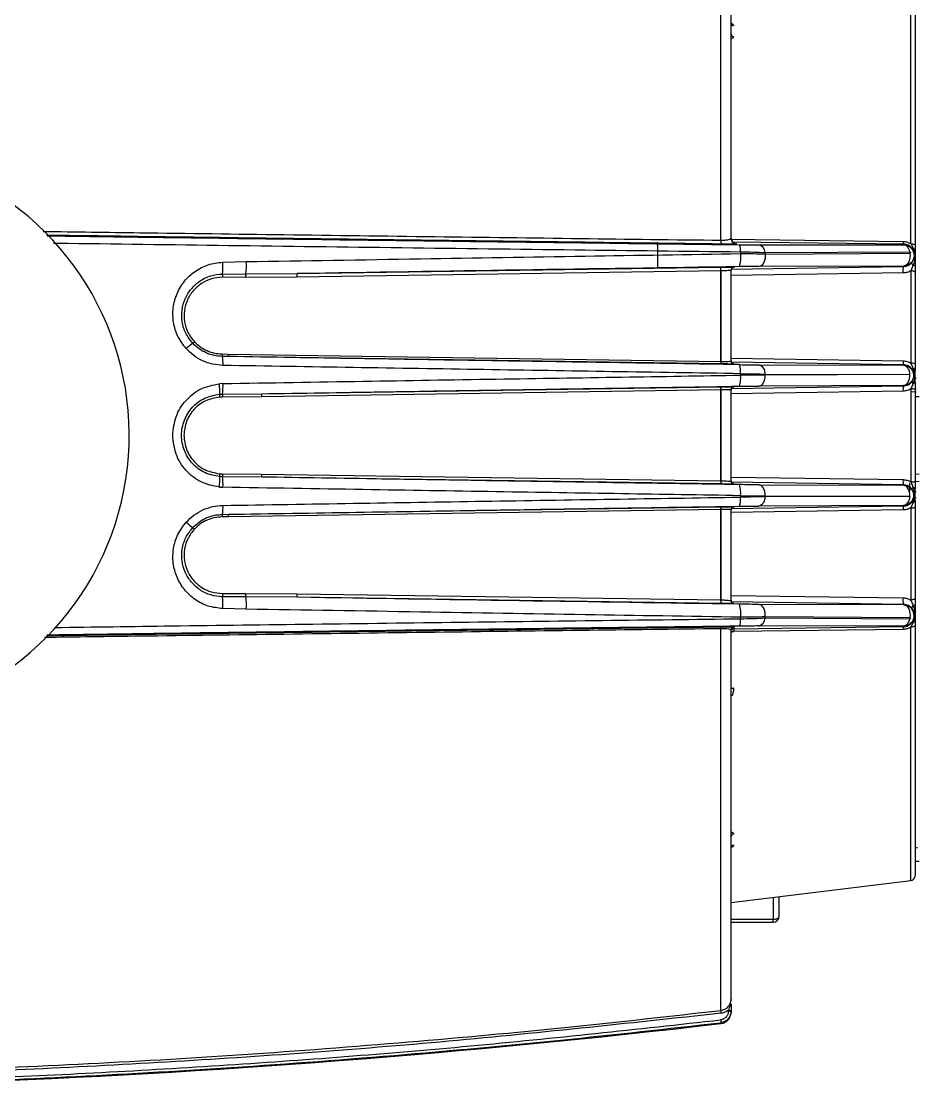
# Model space of a CAD drawing. Extents: x 7 to 135, y 3 to 97.
# Drawn here: x 100.84 to 105.51, y 38.11 to 43.68 of the extents above; entities that cross this region are included whole.
import ezdxf

# ---------------------------------------------------------------- set-up
doc = ezdxf.new("R2010")
doc.units = 0
doc.header["$MEASUREMENT"] = 0
doc.layers.add('OBJECT', color=7, linetype='CONTINUOUS')

msp = doc.modelspace()

# ---------------------------------------------------------------- linework, layer by layer
at = {"layer": 'OBJECT'}
for p, q in [((104.4901, 42.5355), (104.4901, 44.5172)), ((105.4812, 42.5177), (105.4812, 43.8302)), ((104.1614, 42.3892), (104.1614, 42.5252)), ((104.5402, 42.5403), (105.4404, 42.529)), ((105.4431, 42.5148), (104.5516, 42.5256)), ((104.5727, 42.5162), (104.5727, 42.5161)), ((104.6878, 42.5114), (105.4431, 42.5119)), ((105.4431, 42.5119), (105.4431, 42.5148)), ((105.4812, 42.5177), (105.4922, 42.4936)), ((104.5923, 42.4753), (104.5923, 42.4657)), ((104.7201, 42.4713), (105.4754, 42.4749)), ((104.7201, 42.4713), (104.7201, 42.4634)), ((104.7201, 42.4634), (105.4752, 42.4683)), ((101.8906, 42.4208), (102.0134, 42.4236)), ((104.5419, 42.3851), (105.4431, 42.3987)), ((105.4431, 42.4004), (104.688, 42.3986)), ((105.4431, 42.4004), (105.4431, 42.3987)), ((105.4922, 42.4046), (105.4812, 42.3759)), ((102.0103, 42.3415), (101.889, 42.3419)), ((101.8902, 42.3592), (102.0118, 42.3595)), ((102.2774, 42.3428), (102.0103, 42.3415)), ((102.0118, 42.3595), (102.2792, 42.3615)), ((104.4899, 42.3752), (102.2774, 42.3428)), ((102.2792, 42.3615), (104.4918, 42.3944)), ((104.4898, 42.3794), (104.4899, 42.3752)), ((104.4899, 41.9031), (104.4899, 42.3752)), ((104.4903, 42.3751), (104.4901, 42.3794)), ((104.4903, 42.3751), (104.4903, 41.9031)), ((105.4405, 42.3647), (104.5431, 42.3517)), ((104.5579, 42.3942), (104.5579, 42.3937)), ((105.4812, 42.3759), (105.4812, 41.8943)), ((101.8877, 41.9422), (101.9198, 41.9417)), ((101.9216, 41.9286), (101.8895, 41.9291)), ((101.9198, 41.9417), (104.4899, 41.9031)), ((104.4918, 41.89), (101.9216, 41.9286)), ((104.5431, 41.9199), (105.4404, 41.9061)), ((105.443, 41.8852), (104.5447, 41.899)), ((104.5579, 41.8906), (104.5579, 41.8902)), ((104.688, 41.8853), (105.443, 41.8829)), ((105.443, 41.8829), (105.443, 41.8852)), ((105.4812, 41.8943), (105.4922, 41.8667)), ((101.8919, 41.7877), (101.8732, 41.7867)), ((104.5923, 41.8391), (104.5923, 41.8314)), ((104.7201, 41.8313), (104.7201, 41.837)), ((104.7201, 41.837), (105.4751, 41.8356)), ((105.4751, 41.8348), (104.7201, 41.8313)), ((105.4922, 41.7886), (105.4812, 41.7595)), ((105.509, 41.8164), (105.4986, 41.8164)), ((105.509, 41.8164), (105.4986, 41.8164)), ((101.8751, 41.732), (101.8901, 41.7326)), ((101.8901, 41.7326), (102.0949, 41.7344)), ((104.4899, 41.7542), (102.0931, 41.7185)), ((102.0949, 41.7344), (104.4918, 41.7703)), ((104.4899, 41.7553), (104.4899, 41.7542)), ((104.4899, 41.2798), (104.4899, 41.7542)), ((104.4903, 41.7542), (104.4902, 41.7553)), ((104.4903, 41.7542), (104.4903, 41.2798)), ((105.4404, 41.7478), (104.5431, 41.7343)), ((104.5453, 41.7615), (105.443, 41.7752)), ((104.5579, 41.7702), (104.5579, 41.7697)), ((105.443, 41.7772), (104.688, 41.7748)), ((105.443, 41.7752), (105.443, 41.7772)), ((105.4812, 41.7595), (105.4812, 41.2745)), ((105.509, 41.7433), (105.4844, 41.7437)), ((105.5031, 41.7603), (105.509, 41.7602)), ((101.8885, 41.7171), (101.8746, 41.7166)), ((102.0931, 41.7185), (101.8885, 41.7171)), ((105.5031, 41.7206), (105.5237, 41.72)), ((101.8746, 41.3173), (101.8885, 41.3169)), ((101.8901, 41.3014), (101.8751, 41.302)), ((101.8885, 41.3169), (102.0931, 41.3155)), ((102.0949, 41.2996), (101.8901, 41.3014)), ((102.0931, 41.3155), (104.4899, 41.2798)), ((104.4918, 41.2637), (102.0949, 41.2996)), ((104.5431, 41.2997), (105.4404, 41.2862)), ((105.5237, 41.314), (105.5031, 41.3134)), ((101.8732, 41.2473), (101.8919, 41.2463)), ((104.4899, 41.2798), (104.4899, 41.2786)), ((104.4902, 41.2786), (104.4903, 41.2798)), ((105.443, 41.2588), (104.5437, 41.2725)), ((104.5579, 41.2642), (104.5579, 41.2638)), ((104.688, 41.2592), (105.443, 41.2568)), ((105.443, 41.2568), (105.443, 41.2588)), ((105.4739, 41.2684), (105.4739, 41.2238)), ((105.4812, 41.2745), (105.4922, 41.2454)), ((105.5031, 41.2772), (105.5237, 41.2778)), ((104.5923, 41.2026), (104.5923, 41.1949)), ((104.7201, 41.2026), (104.7201, 41.197)), ((104.7201, 41.2026), (105.4751, 41.1992)), ((105.4751, 41.1984), (104.7201, 41.197)), ((105.509, 41.1905), (105.4984, 41.1903)), ((105.4988, 41.2243), (105.509, 41.2244)), ((104.4899, 41.1309), (101.9198, 41.0922)), ((101.9216, 41.1054), (104.4918, 41.144)), ((104.4899, 40.6588), (104.4899, 41.1309)), ((104.4903, 41.1309), (104.4903, 40.6588)), ((105.4404, 41.1279), (104.5431, 41.1141)), ((104.5447, 41.135), (105.443, 41.1488)), ((104.5579, 41.1438), (104.5579, 41.1434)), ((105.443, 41.1511), (104.688, 41.1487)), ((105.443, 41.1488), (105.443, 41.1511)), ((105.4922, 41.1673), (105.4812, 41.1397)), ((105.4812, 41.1397), (105.4812, 40.6581)), ((101.9198, 41.0922), (101.8877, 41.0918)), ((101.8895, 41.1049), (101.9216, 41.1054)), ((101.889, 40.6921), (102.0103, 40.6925)), ((102.0118, 40.6745), (101.8902, 40.6748)), ((102.0103, 40.6925), (102.2774, 40.6911)), ((102.2792, 40.6724), (102.0118, 40.6745)), ((102.2774, 40.6911), (104.4899, 40.6588)), ((104.4918, 40.6396), (102.2792, 40.6724)), ((104.5431, 40.6823), (105.4405, 40.6693)), ((104.4899, 40.6588), (104.4898, 40.6546)), ((104.4901, 40.6546), (104.4903, 40.6588)), ((105.4431, 40.6353), (104.5437, 40.6489)), ((104.5579, 40.6403), (104.5579, 40.6398)), ((105.4431, 40.6336), (104.688, 40.6354)), ((105.4431, 40.6353), (105.4431, 40.6336)), ((105.4812, 40.6581), (105.4922, 40.6294)), ((102.0134, 40.6104), (101.8906, 40.6132)), ((104.5923, 40.5587), (104.5923, 40.5683)), ((104.7201, 40.5627), (104.7201, 40.5706)), ((105.4752, 40.5657), (104.7201, 40.5706)), ((105.4752, 40.559), (104.7201, 40.5627)), ((104.4901, 38.5168), (104.4901, 40.5082)), ((105.4405, 40.505), (104.5563, 40.4939)), ((104.5579, 40.5085), (105.4431, 40.5192)), ((104.5579, 40.5178), (104.5579, 40.5085)), ((105.4431, 40.5221), (104.6878, 40.5226)), ((105.4431, 40.5192), (105.4431, 40.5221)), ((105.4431, 40.5221), (105.4431, 40.5221)), ((105.4922, 40.5404), (105.4812, 40.5162)), ((105.4812, 39.1943), (105.4812, 40.5162)), ((105.5148, 39.3652), (105.5031, 39.3656)), ((105.5031, 39.296), (105.5237, 39.2956)), ((104.5431, 39.0791), (105.4812, 39.1943)), ((104.7631, 39.1061), (104.7631, 38.9919)), ((104.7931, 39.0069), (104.7931, 39.1098)), ((104.7631, 38.9919), (104.5431, 38.9919)), ((104.5431, 38.9769), (104.7631, 38.9769)), ((104.7631, 38.9769), (104.7631, 38.9919)), ((104.5417, 38.5638), (104.5431, 38.5767)), ((104.5434, 38.5773), (104.5422, 38.5661)), ((104.5282, 38.5122), (104.5282, 38.517)), ((104.5431, 38.5173), (104.5431, 38.5126)), ((104.4901, 38.4482), (104.4901, 38.4529))]:
    msp.add_line(p, q, dxfattribs=at)
at = {"layer": 'OBJECT', "flags": 128}
for points in [[(105.4812, 42.5177), (105.4856, 42.5173), (105.4898, 42.5166), (105.4936, 42.5155), (105.4969, 42.5142), (105.4995, 42.5126), (105.5015, 42.5109), (105.5027, 42.509), (105.5031, 42.5071)], [(104.7201, 42.4634), (104.7211, 42.4518), (104.7204, 42.4402), (104.718, 42.4291), (104.7141, 42.4191), (104.7089, 42.4107), (104.7026, 42.4043), (104.6955, 42.4002), (104.688, 42.3986)], [(105.4752, 42.4683), (105.4766, 42.4565), (105.4763, 42.4444), (105.4741, 42.4328), (105.4702, 42.4222), (105.4649, 42.4133), (105.4583, 42.4065), (105.4509, 42.4021), (105.4431, 42.4004)], [(105.4922, 42.4046), (105.4903, 42.407), (105.4888, 42.4092), (105.4876, 42.4114), (105.4867, 42.4135), (105.4862, 42.4153), (105.4861, 42.417), (105.4863, 42.4184), (105.4868, 42.4195)], [(105.5031, 42.3667), (105.5027, 42.3684), (105.5015, 42.37), (105.4995, 42.3715), (105.4969, 42.3728), (105.4936, 42.374), (105.4898, 42.3749), (105.4856, 42.3755), (105.4812, 42.3759)], [(104.688, 41.7748), (104.6947, 41.7761), (104.701, 41.7795), (104.7068, 41.7849), (104.7118, 41.7921), (104.7157, 41.8007), (104.7185, 41.8103), (104.72, 41.8207), (104.7201, 41.8313)], [(105.443, 41.7772), (105.4498, 41.7786), (105.4562, 41.7821), (105.462, 41.7876), (105.467, 41.7949), (105.471, 41.8037), (105.4737, 41.8135), (105.4751, 41.8241), (105.4751, 41.8348)], [(105.4922, 41.7886), (105.4946, 41.7892), (105.4967, 41.7899), (105.4986, 41.7906), (105.5002, 41.7914), (105.5015, 41.7923), (105.5024, 41.7932), (105.503, 41.7941), (105.5031, 41.7951)], [(104.7201, 41.2026), (104.72, 41.2133), (104.7185, 41.2237), (104.7157, 41.2333), (104.7118, 41.2419), (104.7068, 41.249), (104.701, 41.2544), (104.6947, 41.2579), (104.688, 41.2592)], [(105.4751, 41.1992), (105.4751, 41.2099), (105.4737, 41.2205), (105.471, 41.2303), (105.467, 41.2391), (105.462, 41.2464), (105.4562, 41.2519), (105.4498, 41.2554), (105.443, 41.2568)], [(105.5031, 41.2389), (105.503, 41.2398), (105.5024, 41.2408), (105.5015, 41.2417), (105.5002, 41.2426), (105.4986, 41.2434), (105.4967, 41.2441), (105.4946, 41.2448), (105.4922, 41.2454)], [(104.7201, 40.5706), (104.7211, 40.5821), (104.7204, 40.5938), (104.718, 40.6049), (104.7141, 40.6149), (104.7089, 40.6233), (104.7026, 40.6297), (104.6955, 40.6338), (104.688, 40.6354)], [(105.4431, 40.6336), (105.4509, 40.6319), (105.4583, 40.6275), (105.4649, 40.6207), (105.4702, 40.6118), (105.4741, 40.6012), (105.4763, 40.5896), (105.4766, 40.5775), (105.4752, 40.5657)], [(105.5031, 40.6673), (105.5027, 40.6656), (105.5015, 40.664), (105.4995, 40.6625), (105.4969, 40.6611), (105.4936, 40.66), (105.4898, 40.6591), (105.4856, 40.6584), (105.4812, 40.6581)], [(105.4922, 40.6294), (105.4903, 40.627), (105.4888, 40.6247), (105.4876, 40.6226), (105.4867, 40.6205), (105.4862, 40.6187), (105.4861, 40.617), (105.4863, 40.6156), (105.4868, 40.6144)], [(105.5031, 40.5269), (105.5027, 40.525), (105.5015, 40.5231), (105.4995, 40.5214), (105.4969, 40.5198), (105.4936, 40.5185), (105.4898, 40.5174), (105.4856, 40.5166), (105.4812, 40.5162)], [(104.5431, 40.4877), (104.5434, 40.4888), (104.5441, 40.4899), (104.5453, 40.4909), (104.5469, 40.4918), (104.5489, 40.4926), (104.5512, 40.4932), (104.5537, 40.4937), (104.5563, 40.4939)], [(104.5431, 40.1912), (104.5434, 40.1927), (104.5441, 40.1941), (104.5453, 40.1954), (104.5469, 40.1966), (104.5489, 40.1976), (104.5512, 40.1984), (104.5537, 40.199), (104.5563, 40.1993)], [(104.7631, 38.9919), (104.769, 38.9922), (104.7746, 38.993), (104.7798, 38.9944), (104.7843, 38.9963), (104.7881, 38.9985), (104.7909, 39.0011), (104.7926, 39.004), (104.7931, 39.0069)]]:
    msp.add_lwpolyline(points, dxfattribs=at)
at = {"layer": 'OBJECT'}
for centre, radius, start, end in [((104.557, 43.6692), 0.0139, 183.3904, 267.0667), ((104.5568, 43.6109), 0.0137, 184.1681, 267.8651), ((99.9031, 41.517), 1.5, 209.9264, 65.3757), ((104.5304, 42.5315), 0.0405, 174.3415, 203.1184), ((104.5731, 42.5461), 0.03, 180.0041, 269.1823), ((104.5172, 42.4829), 0.0755, 354.184, 22.688), ((104.6784, 42.4707), 0.0417, 0.8081, 76.9731), ((104.4413, 42.4432), 0.1527, 342.6444, 8.4634), ((105.4897, 42.4983), 0.00532, 239.3953, 297.1869), ((105.4843, 42.4764), 0.0189, 2.9322, 65.3074), ((101.4564, 42.3929), 0.4351, 355.5548, 3.6742), ((101.6343, 42.401), 0.3799, 353.7288, 3.4163), ((105.5122, 42.3763), 0.0726, 162.0236, 189.2027), ((105.4939, 42.45), 0.0454, 267.7629, 281.6857), ((101.9545, 42.3459), 0.0657, 168.3626, 183.5265), ((102.0672, 42.3457), 0.057, 166.0338, 184.2692), ((102.3138, 42.3487), 0.0369, 159.6947, 189.1906), ((104.492, 42.4261), 0.051, 267.7159, 268.0553), ((104.5581, 42.3792), 0.015, 90.9945, 179.9962), ((104.5581, 42.3787), 0.015, 90.9945, 179.9962), ((101.9096, 41.7507), 0.3031, 125.3113, 133.7274), ((101.4327, 42.3359), 0.453, 311.7566, 313.2385), ((101.915, 41.9392), 0.0274, 173.8192, 201.6983), ((101.688, 41.8954), 0.2043, 356.3117, 9.492), ((101.945, 41.9385), 0.0254, 172.7729, 203.0117), ((104.5581, 41.9056), 0.015, 180.0044, 269.0044), ((104.5581, 41.9052), 0.015, 180.0044, 269.0044), ((105.4848, 41.901), 0.0447, 173.5386, 200.738), ((104.4868, 41.8512), 0.1062, 353.4788, 19.3121), ((104.6753, 41.8421), 0.0451, 353.5685, 73.6795), ((105.4307, 41.84), 0.0446, 354.3452, 74.0046), ((105.486, 41.8589), 0.0358, 61.4077, 97.7848), ((105.4783, 41.8839), 0.0221, 291.0114, 308.8709), ((105.489, 41.8527), 0.0144, 9.5672, 77.2101), ((101.5537, 41.7481), 0.3218, 357.1234, 6.8878), ((101.5512, 41.7709), 0.3411, 353.5374, 2.8148), ((104.4601, 41.8145), 0.1333, 342.2171, 7.2942), ((105.4998, 41.8004), 0.0141, 193.6247, 236.9269), ((101.9203, 41.7226), 0.0461, 168.3129, 187.4713), ((101.9354, 41.72), 0.0469, 164.5289, 183.586), ((102.1245, 41.723), 0.0318, 158.9066, 188.0317), ((104.4922, 41.9574), 0.2033, 269.373, 269.4581), ((104.5581, 41.7552), 0.015, 90.9956, 179.9956), ((104.5581, 41.7547), 0.015, 90.9952, 179.9957), ((105.5017, 41.7558), 0.0618, 161.6693, 187.4667), ((105.4862, 41.7073), 0.0524, 71.1011, 95.4364), ((101.5537, 41.2859), 0.3218, 353.1122, 2.8766), ((101.9203, 41.3113), 0.0461, 172.5287, 191.6871), ((101.9354, 41.3139), 0.0469, 176.4141, 195.471), ((101.5512, 41.263), 0.3411, 357.1852, 6.4626), ((102.1245, 41.311), 0.0318, 171.9683, 201.0934), ((105.5017, 41.2782), 0.0618, 172.5334, 198.3306), ((104.4922, 41.0765), 0.2033, 90.5419, 90.627), ((104.5581, 41.2792), 0.015, 180.0043, 269.0048), ((104.5581, 41.2788), 0.015, 180.0041, 269.0049), ((104.4601, 41.2195), 0.1333, 352.7058, 17.7829), ((105.4862, 41.3267), 0.0524, 264.563, 288.8992), ((105.4998, 41.2336), 0.0141, 123.0731, 166.3753), ((104.4868, 41.1828), 0.1062, 340.6878, 6.5213), ((104.6753, 41.1919), 0.0451, 286.3207, 6.4314), ((105.4307, 41.194), 0.0446, 285.9955, 5.6547), ((105.489, 41.1813), 0.0144, 282.7903, 350.4325), ((101.688, 41.1386), 0.2043, 350.5081, 3.6883), ((104.5581, 41.1288), 0.015, 90.9954, 179.9958), ((104.5581, 41.1284), 0.015, 90.9954, 179.9957), ((105.4848, 41.1329), 0.0447, 159.2621, 186.4613), ((105.486, 41.1751), 0.0358, 262.2153, 298.5928), ((105.4783, 41.1501), 0.0221, 51.1266, 68.9911), ((101.9096, 41.2833), 0.3031, 226.2727, 234.6887), ((101.915, 41.0948), 0.0274, 158.3013, 186.1812), ((101.945, 41.0954), 0.0254, 156.9884, 187.227), ((101.4325, 40.6978), 0.4533, 46.7621, 48.243), ((101.9545, 40.6881), 0.0657, 176.4735, 191.6375), ((101.4564, 40.6411), 0.4351, 356.3258, 4.4451), ((102.0672, 40.6883), 0.057, 175.7307, 193.9663), ((101.6343, 40.633), 0.3799, 356.5837, 6.2712), ((102.3138, 40.6852), 0.0369, 170.8095, 200.3052), ((104.492, 40.6072), 0.0517, 91.953, 92.288), ((104.5581, 40.6553), 0.015, 180.0042, 269.0047), ((104.5581, 40.6548), 0.015, 180.0042, 269.0047), ((104.4413, 40.5908), 0.1527, 351.5366, 17.3556), ((105.5122, 40.6577), 0.0726, 170.7972, 197.9765), ((105.4939, 40.584), 0.0454, 78.3139, 92.2383), ((104.6784, 40.5632), 0.0417, 283.0268, 359.1918), ((104.5104, 40.5102), 0.0204, 156.9563, 185.6665), ((104.5581, 40.5028), 0.015, 90.8177, 179.9958), ((104.5581, 40.4935), 0.015, 90.8177, 179.9958), ((104.5172, 40.5511), 0.0755, 337.312, 5.8161), ((105.4897, 40.5357), 0.00532, 62.813, 120.6074), ((105.4843, 40.5576), 0.0189, 294.6924, 357.0677), ((104.5568, 39.423), 0.0137, 92.1343, 175.8325), ((104.557, 39.3648), 0.0139, 92.9317, 176.6108), ((105.4781, 39.2191), 0.025, 277, 0), ((104.7631, 39.0069), 0.03, 270, 0), ((96.7923, 37.6025), 7.752, 6.66577, 6.77348), ((104.4831, 38.5078), 0.06, 276.6732, 0), ((104.5319, 38.66), 0.1431, 268.5062, 274.5013), ((104.5319, 38.6553), 0.1431, 268.506, 274.5003), ((98.6031, 88.765), 50.66, 272.14401, 276.67316), ((112.0658, 39.3523), 7.6289, 186.66049, 186.77001)]:
    msp.add_arc(centre, radius, start, end, dxfattribs=at)
for points, knots in [([(104.5431, 42.5461), (104.5431, 42.6299), (104.5431, 42.799), (104.5431, 43.0411), (104.5431, 43.2744), (104.5431, 43.4946), (104.5431, 43.6985), (104.5431, 43.8823), (104.5431, 44.0434), (104.5431, 44.1799), (104.5431, 44.2901), (104.5431, 44.3731), (104.5431, 44.4313), (104.5431, 44.4486), (104.5431, 44.4572)], [0, 0, 0, 0, 0.080321, 0.16194, 0.244772, 0.329378, 0.414487, 0.5, 0.585518, 0.670628, 0.755228, 0.838066, 0.919682, 1, 1, 1, 1]), ([(105.5031, 43.8055), (105.5031, 43.7933), (105.5031, 43.7686), (105.5031, 43.6846), (105.5031, 43.5652), (105.5031, 43.4086), (105.5031, 43.2193), (105.5031, 43.0021), (105.5031, 42.765), (105.5031, 42.5923), (105.5031, 42.5071)], [0, 0, 0, 0, 0.12133, 0.245752, 0.372325, 0.5, 0.627675, 0.754247, 0.87867, 1, 1, 1, 1]), ([(104.542, 43.6686), (104.544, 43.6678), (104.5493, 43.6657), (104.5549, 43.6609), (104.5558, 43.6572), (104.5563, 43.6553)], [0, 0, 0, 0, 0.232158, 0.615132, 1, 1, 1, 1]), ([(104.5563, 43.5972), (104.5558, 43.5953), (104.5549, 43.5914), (104.5496, 43.5874), (104.5447, 43.5864), (104.5431, 43.586)], [0, 0, 0, 0, 0.40236, 0.804444, 1, 1, 1, 1]), ([(100.9533, 42.5816), (101.1216, 42.5793), (101.5409, 42.5736), (102.2226, 42.5646), (102.9893, 42.5545), (103.7494, 42.5448), (104.2461, 42.5385), (104.4901, 42.5355)], [0, 0, 0, 0, 0.142368, 0.354744, 0.577357, 0.79244, 1, 1, 1, 1]), ([(104.4932, 42.5156), (103.9873, 42.5219), (102.9748, 42.5345), (101.7997, 42.5498), (101.1311, 42.559), (100.9719, 42.5611)], [0, 0, 0, 0, 0.432006, 0.864763, 1, 1, 1, 1]), ([(100.974, 42.5588), (101.1429, 42.5564), (101.8316, 42.547), (103.0372, 42.5313), (104.0706, 42.5184), (104.5869, 42.512)], [0, 0, 0, 0, 0.13982, 0.570191, 1, 1, 1, 1]), ([(101.0084, 42.5209), (101.0152, 42.5208), (101.3195, 42.5166), (101.9255, 42.5086), (102.8254, 42.4969), (103.7162, 42.4858), (104.3042, 42.4787), (104.5923, 42.4753)], [0, 0, 0, 0, 0.005638, 0.253972, 0.506326, 0.758115, 1, 1, 1, 1]), ([(104.4901, 42.5355), (104.4937, 42.5355), (104.5011, 42.5356), (104.5116, 42.5363), (104.5213, 42.5373), (104.5319, 42.5391), (104.5412, 42.542), (104.5425, 42.5447), (104.5431, 42.5461)], [0, 0, 0, 0, 0.116905, 0.238657, 0.366332, 0.50085, 0.750249, 1, 1, 1, 1]), ([(104.5727, 42.5161), (104.5716, 42.5159), (104.5695, 42.5155), (104.5524, 42.5153), (104.5264, 42.5152), (104.5043, 42.5154), (104.4932, 42.5156)], [0, 0, 0, 0, 0.25017, 0.500065, 0.749912, 1, 1, 1, 1]), ([(104.5431, 42.5466), (104.5435, 42.5429), (104.5443, 42.5356), (104.5495, 42.5272), (104.5555, 42.5217), (104.561, 42.5186), (104.5668, 42.5167), (104.5708, 42.5164), (104.5727, 42.5162)], [0, 0, 0, 0, 0.250064, 0.499106, 0.634958, 0.762996, 0.884269, 1, 1, 1, 1]), ([(104.5869, 42.512), (104.6053, 42.5118), (104.6422, 42.5114), (104.6726, 42.5114), (104.6878, 42.5114)], [0, 0, 0, 0, 0.498503, 1, 1, 1, 1]), ([(105.4404, 42.529), (105.4405, 42.5271), (105.4408, 42.5231), (105.4414, 42.5185), (105.4422, 42.5155), (105.4428, 42.515), (105.4431, 42.5148)], [0, 0, 0, 0, 0.245196, 0.50004, 0.754874, 1, 1, 1, 1]), ([(105.4404, 42.529), (105.4476, 42.5285), (105.4619, 42.5273), (105.4747, 42.5209), (105.4812, 42.5177)], [0, 0, 0, 0, 0.499401, 1, 1, 1, 1]), ([(105.487, 42.4937), (105.4842, 42.4968), (105.4787, 42.5027), (105.4679, 42.5093), (105.4558, 42.5138), (105.4474, 42.5145), (105.4431, 42.5148)], [0, 0, 0, 0, 0.258471, 0.498712, 0.749502, 1, 1, 1, 1]), ([(105.4754, 42.4749), (105.474, 42.4799), (105.4713, 42.49), (105.4634, 42.5019), (105.4538, 42.5101), (105.4466, 42.5113), (105.4431, 42.5119)], [0, 0, 0, 0, 0.243821, 0.500002, 0.75618, 1, 1, 1, 1]), ([(105.4431, 42.5119), (105.4431, 42.5119), (105.4431, 42.5119), (105.4433, 42.5119), (105.4438, 42.5119), (105.4456, 42.5118), (105.4526, 42.5112), (105.4662, 42.5076), (105.4828, 42.4963), (105.495, 42.4778), (105.4993, 42.456), (105.4949, 42.4342), (105.4827, 42.416), (105.4646, 42.4032), (105.4502, 42.4013), (105.4431, 42.4004)], [0, 0, 0, 0, 0.000292, 0.000818, 0.002569, 0.00887, 0.032663, 0.124746, 0.249977, 0.374818, 0.500618, 0.62739, 0.750462, 0.875269, 1, 1, 1, 1]), ([(102.0134, 42.4236), (102.3164, 42.4286), (102.9065, 42.4384), (103.7662, 42.4524), (104.3222, 42.4613), (104.5923, 42.4657)], [0, 0, 0, 0, 0.351668, 0.685, 1, 1, 1, 1]), ([(104.5923, 42.4753), (104.6153, 42.4748), (104.662, 42.4739), (104.7006, 42.4722), (104.7201, 42.4713)], [0, 0, 0, 0, 0.493198, 1, 1, 1, 1]), ([(104.5923, 42.4657), (104.6152, 42.4657), (104.6618, 42.4657), (104.7005, 42.4642), (104.7201, 42.4634)], [0, 0, 0, 0, 0.490951, 1, 1, 1, 1]), ([(105.4754, 42.4749), (105.4758, 42.4749), (105.4764, 42.4748), (105.4771, 42.4743), (105.4776, 42.4738), (105.4781, 42.4733), (105.4783, 42.4726), (105.4785, 42.4718), (105.4784, 42.4709), (105.478, 42.4699), (105.4772, 42.469), (105.4763, 42.4685), (105.4755, 42.4684), (105.4752, 42.4683)], [0, 0, 0, 0, 0.1331121, 0.1915857, 0.248271, 0.3114538, 0.3707767, 0.4323078, 0.501548, 0.6207485, 0.7520628, 0.875599, 1, 1, 1, 1]), ([(105.4868, 42.4195), (105.4904, 42.4248), (105.4974, 42.4353), (105.5003, 42.4475), (105.5008, 42.461), (105.4985, 42.4731), (105.4939, 42.4843), (105.4893, 42.4906), (105.487, 42.4937)], [0, 0, 0, 0, 0.249649, 0.499344, 0.62417, 0.74921, 0.874476, 1, 1, 1, 1]), ([(105.4922, 42.4936), (105.4944, 42.4892), (105.4986, 42.4814), (105.5018, 42.4652), (105.5018, 42.4405), (105.5008, 42.4186), (105.4927, 42.4056), (105.4922, 42.4046)], [0, 0, 0, 0, 0.1576159, 0.2834591, 0.5095058, 0.9646855, 1, 1, 1, 1]), ([(105.5031, 42.5071), (105.5031, 42.5014), (105.5031, 42.4901), (105.5031, 42.4816), (105.5031, 42.4774)], [0, 0, 0, 0, 0.498087, 1, 1, 1, 1]), ([(105.5031, 42.4774), (105.5031, 42.4726), (105.5031, 42.4632), (105.5031, 42.4387), (105.5031, 42.4188), (105.5031, 42.4055)], [0, 0, 0, 0, 0.251133, 0.501246, 1, 1, 1, 1]), ([(101.7001, 41.9697), (101.6844, 41.9903), (101.653, 42.0316), (101.631, 42.1068), (101.6293, 42.1838), (101.6492, 42.2579), (101.6885, 42.3236), (101.7445, 42.3755), (101.8134, 42.4118), (101.8648, 42.4178), (101.8906, 42.4208)], [0, 0, 0, 0, 0.124844, 0.24983, 0.374893, 0.499993, 0.625063, 0.749967, 0.874601, 1, 1, 1, 1]), ([(104.5871, 42.3976), (104.2041, 42.3917), (103.4363, 42.38), (102.6655, 42.3677), (102.2792, 42.3615)], [0, 0, 0, 0, 0.498752, 1, 1, 1, 1]), ([(104.688, 42.3986), (104.6729, 42.3985), (104.6425, 42.3984), (104.6056, 42.3979), (104.5871, 42.3976)], [0, 0, 0, 0, 0.498605, 1, 1, 1, 1]), ([(105.4431, 42.3987), (105.4473, 42.399), (105.4561, 42.3997), (105.4722, 42.4056), (105.481, 42.414), (105.4868, 42.4195)], [0, 0, 0, 0, 0.241711, 0.501166, 1, 1, 1, 1]), ([(105.5031, 42.4055), (105.5031, 42.3986), (105.5031, 42.3853), (105.5031, 42.3727), (105.5031, 42.3667)], [0, 0, 0, 0, 0.526875, 1, 1, 1, 1]), ([(101.7344, 41.998), (101.7213, 42.0147), (101.6953, 42.0481), (101.6771, 42.1094), (101.6759, 42.1718), (101.6926, 42.2315), (101.7251, 42.284), (101.771, 42.3251), (101.8274, 42.3533), (101.8692, 42.3572), (101.8902, 42.3592)], [0, 0, 0, 0, 0.125666, 0.250364, 0.374871, 0.499374, 0.623987, 0.748872, 0.87422, 1, 1, 1, 1]), ([(101.889, 42.3419), (101.8695, 42.3402), (101.8306, 42.337), (101.778, 42.3114), (101.7347, 42.2734), (101.7039, 42.2245), (101.6881, 42.1685), (101.6891, 42.1099), (101.7063, 42.0526), (101.7308, 42.0215), (101.7431, 42.0059)], [0, 0, 0, 0, 0.124907, 0.249953, 0.375023, 0.500103, 0.625117, 0.749959, 0.874676, 1, 1, 1, 1]), ([(104.4898, 42.3794), (104.4898, 42.3813), (104.4898, 42.3843), (104.49, 42.3879), (104.4904, 42.3909), (104.491, 42.3937), (104.4915, 42.3942), (104.4918, 42.3944)], [0, 0, 0, 0, 0.251188, 0.383311, 0.515932, 0.770775, 1, 1, 1, 1]), ([(104.5431, 42.3792), (104.5424, 42.3788), (104.541, 42.3781), (104.5293, 42.3769), (104.512, 42.3759), (104.4973, 42.3754), (104.4903, 42.3751)], [0, 0, 0, 0, 0.250632, 0.5003, 0.76065, 1, 1, 1, 1]), ([(104.4918, 42.3944), (104.5008, 42.3945), (104.519, 42.3947), (104.5405, 42.3948), (104.5551, 42.3946), (104.5569, 42.3943), (104.5579, 42.3942)], [0, 0, 0, 0, 0.249669, 0.499415, 0.749229, 1, 1, 1, 1]), ([(104.5431, 41.9052), (104.5431, 41.9852), (104.5431, 42.1454), (104.5431, 42.3013), (104.5431, 42.3792)], [0, 0, 0, 0, 0.5, 1, 1, 1, 1]), ([(105.4812, 42.3759), (105.4749, 42.3727), (105.4622, 42.3664), (105.4477, 42.3652), (105.4405, 42.3647)], [0, 0, 0, 0, 0.500347, 1, 1, 1, 1]), ([(105.5031, 42.3667), (105.5031, 42.2891), (105.5031, 42.1338), (105.5031, 41.9715), (105.5031, 41.8903)], [0, 0, 0, 0, 0.5, 1, 1, 1, 1]), ([(101.8919, 41.8822), (101.8738, 41.8836), (101.8377, 41.8864), (101.7862, 41.9046), (101.7388, 41.9316), (101.713, 41.957), (101.7001, 41.9697)], [0, 0, 0, 0, 0.2507856, 0.5000215, 0.750017, 1, 1, 1, 1]), ([(101.8895, 41.9291), (101.875, 41.9301), (101.846, 41.9322), (101.8044, 41.9465), (101.766, 41.9677), (101.7449, 41.9879), (101.7344, 41.998)], [0, 0, 0, 0, 0.2516517, 0.5007664, 0.7509303, 1, 1, 1, 1]), ([(101.7431, 42.0059), (101.7529, 41.9965), (101.7726, 41.9778), (101.8085, 41.9582), (101.8473, 41.945), (101.8742, 41.9431), (101.8877, 41.9422)], [0, 0, 0, 0, 0.249436, 0.499655, 0.748628, 1, 1, 1, 1]), ([(104.5871, 41.8863), (104.1436, 41.8932), (103.2567, 41.907), (102.3666, 41.9214), (101.9216, 41.9286)], [0, 0, 0, 0, 0.500069, 1, 1, 1, 1]), ([(104.4903, 41.9031), (104.4973, 41.903), (104.5116, 41.9029), (104.5284, 41.9032), (104.5406, 41.904), (104.5422, 41.9048), (104.5431, 41.9052)], [0, 0, 0, 0, 0.2446758, 0.5000619, 0.724504, 1, 1, 1, 1]), ([(104.4903, 41.9031), (104.4903, 41.9014), (104.4903, 41.8979), (104.4907, 41.8936), (104.4912, 41.8906), (104.4916, 41.8902), (104.4918, 41.89)], [0, 0, 0, 0, 0.241919, 0.5, 0.758081, 1, 1, 1, 1]), ([(105.4404, 41.9061), (105.4476, 41.9055), (105.4619, 41.9043), (105.4748, 41.8976), (105.4812, 41.8943)], [0, 0, 0, 0, 0.50046, 1, 1, 1, 1]), ([(104.5923, 41.8391), (104.1461, 41.8461), (103.2476, 41.8601), (102.3458, 41.8748), (101.8919, 41.8822)], [0, 0, 0, 0, 0.49662, 1, 1, 1, 1]), ([(104.5579, 41.8902), (104.5569, 41.89), (104.555, 41.8897), (104.5402, 41.8896), (104.5186, 41.8896), (104.5007, 41.8899), (104.4918, 41.89)], [0, 0, 0, 0, 0.250111, 0.500128, 0.750079, 1, 1, 1, 1]), ([(104.5871, 41.8863), (104.6053, 41.8861), (104.642, 41.8856), (104.6726, 41.8854), (104.688, 41.8853)], [0, 0, 0, 0, 0.498432, 1, 1, 1, 1]), ([(105.4862, 41.8633), (105.4834, 41.8665), (105.478, 41.8729), (105.4673, 41.8796), (105.4556, 41.8842), (105.4473, 41.8849), (105.443, 41.8852)], [0, 0, 0, 0, 0.252718, 0.499215, 0.74581, 1, 1, 1, 1]), ([(105.443, 41.8829), (105.447, 41.8825), (105.4549, 41.8819), (105.4659, 41.8777), (105.4752, 41.8717), (105.485, 41.8621), (105.4932, 41.8481), (105.4944, 41.8358), (105.4949, 41.83)], [0, 0, 0, 0, 0.147788, 0.289135, 0.424035, 0.552486, 0.789017, 1, 1, 1, 1]), ([(105.4974, 41.83), (105.4972, 41.833), (105.4969, 41.839), (105.4941, 41.8505), (105.4894, 41.8582), (105.4862, 41.8633)], [0, 0, 0, 0, 0.24941, 0.50074, 1, 1, 1, 1]), ([(105.4922, 41.8667), (105.494, 41.8627), (105.4973, 41.8557), (105.4997, 41.8422), (105.5007, 41.8225), (105.4993, 41.8029), (105.4933, 41.791), (105.4922, 41.7886)], [0, 0, 0, 0, 0.164211, 0.284777, 0.503515, 0.90283, 1, 1, 1, 1]), ([(105.5031, 41.8903), (105.5031, 41.884), (105.5031, 41.8714), (105.5031, 41.8605), (105.5031, 41.8551)], [0, 0, 0, 0, 0.498143, 1, 1, 1, 1]), ([(105.5031, 41.7951), (105.5031, 41.8002), (105.5031, 41.8104), (105.5031, 41.8258), (105.5031, 41.8411), (105.5031, 41.8504), (105.5031, 41.8551)], [0, 0, 0, 0, 0.250366, 0.500294, 0.748743, 1, 1, 1, 1]), ([(101.6299, 41.517), (101.6334, 41.5503), (101.6405, 41.617), (101.6953, 41.703), (101.7748, 41.7669), (101.8404, 41.7801), (101.8732, 41.7867)], [0, 0, 0, 0, 0.24993, 0.499886, 0.749919, 1, 1, 1, 1]), ([(101.8919, 41.7877), (102.1358, 41.7917), (102.6113, 41.7996), (103.3051, 41.8109), (103.9615, 41.8214), (104.3861, 41.8281), (104.5923, 41.8314)], [0, 0, 0, 0, 0.27038, 0.527173, 0.77038, 1, 1, 1, 1]), ([(104.5923, 41.8391), (104.6154, 41.8388), (104.6618, 41.8381), (104.7006, 41.8374), (104.7201, 41.837)], [0, 0, 0, 0, 0.496595, 1, 1, 1, 1]), ([(104.7201, 41.8313), (104.7003, 41.8315), (104.6615, 41.8319), (104.615, 41.8316), (104.5923, 41.8314)], [0, 0, 0, 0, 0.511473, 1, 1, 1, 1]), ([(105.4949, 41.83), (105.4945, 41.8252), (105.4937, 41.8142), (105.4869, 41.8008), (105.4778, 41.7905), (105.4682, 41.7836), (105.4564, 41.7784), (105.4476, 41.7776), (105.443, 41.7772)], [0, 0, 0, 0, 0.177265, 0.402568, 0.533808, 0.677136, 0.832538, 1, 1, 1, 1]), ([(105.443, 41.7752), (105.447, 41.7755), (105.4554, 41.7762), (105.4663, 41.7803), (105.4772, 41.787), (105.4828, 41.7933), (105.4862, 41.7971)], [0, 0, 0, 0, 0.233715, 0.500426, 0.692508, 1, 1, 1, 1]), ([(105.4751, 41.8356), (105.4752, 41.8356), (105.4753, 41.8355), (105.4753, 41.8355), (105.4754, 41.8355), (105.4754, 41.8354), (105.4755, 41.8353), (105.4755, 41.8353), (105.4755, 41.8352), (105.4755, 41.8351), (105.4754, 41.835), (105.4754, 41.8349), (105.4753, 41.8348), (105.4752, 41.8348), (105.4751, 41.8348)], [0, 0, 0, 0, 0.156356, 0.220307, 0.277039, 0.329614, 0.381571, 0.43639, 0.497392, 0.61507, 0.669728, 0.725245, 0.848143, 1, 1, 1, 1]), ([(105.4862, 41.7971), (105.4893, 41.8022), (105.494, 41.8098), (105.4968, 41.8208), (105.4972, 41.8269), (105.4974, 41.83)], [0, 0, 0, 0, 0.499098, 0.748419, 1, 1, 1, 1]), ([(105.5031, 41.7951), (105.5031, 41.7889), (105.5031, 41.7764), (105.5031, 41.7634), (105.5031, 41.7569)], [0, 0, 0, 0, 0.498983, 1, 1, 1, 1]), ([(101.8751, 41.302), (101.8485, 41.3069), (101.7954, 41.3168), (101.7298, 41.3672), (101.6863, 41.4362), (101.671, 41.5171), (101.6863, 41.5979), (101.7299, 41.6668), (101.7955, 41.7172), (101.8485, 41.7271), (101.8751, 41.732)], [0, 0, 0, 0, 0.125649, 0.250726, 0.375502, 0.500091, 0.624667, 0.749422, 0.874515, 1, 1, 1, 1]), ([(102.0949, 41.7344), (102.5112, 41.7411), (103.3434, 41.7545), (104.1726, 41.7673), (104.5871, 41.7737)], [0, 0, 0, 0, 0.500229, 1, 1, 1, 1]), ([(104.4899, 41.7553), (104.4899, 41.7572), (104.4899, 41.7601), (104.4901, 41.7636), (104.4904, 41.766), (104.4907, 41.7679), (104.4911, 41.7698), (104.4915, 41.7701), (104.4918, 41.7703)], [0, 0, 0, 0, 0.242727, 0.372402, 0.504161, 0.635309, 0.763245, 1, 1, 1, 1]), ([(104.5431, 41.7552), (104.5424, 41.7552), (104.5408, 41.7552), (104.5287, 41.755), (104.5113, 41.7546), (104.497, 41.7543), (104.4903, 41.7542)], [0, 0, 0, 0, 0.250492, 0.50002, 0.76271, 1, 1, 1, 1]), ([(104.4918, 41.7703), (104.5007, 41.7705), (104.5185, 41.7707), (104.5401, 41.7708), (104.555, 41.7706), (104.5569, 41.7703), (104.5579, 41.7702)], [0, 0, 0, 0, 0.2497688, 0.4995252, 0.7492808, 1, 1, 1, 1]), ([(104.5871, 41.7737), (104.6055, 41.774), (104.6421, 41.7745), (104.6727, 41.7747), (104.688, 41.7748)], [0, 0, 0, 0, 0.50157, 1, 1, 1, 1]), ([(105.4812, 41.7595), (105.4748, 41.7562), (105.462, 41.7496), (105.4476, 41.7484), (105.4404, 41.7478)], [0, 0, 0, 0, 0.500465, 1, 1, 1, 1]), ([(101.8746, 41.7166), (101.8498, 41.7122), (101.8002, 41.7033), (101.7392, 41.6568), (101.6965, 41.5926), (101.6909, 41.5422), (101.6881, 41.517)], [0, 0, 0, 0, 0.25068, 0.500935, 0.750645, 1, 1, 1, 1]), ([(101.8732, 41.2473), (101.8403, 41.2539), (101.7747, 41.2671), (101.6952, 41.3311), (101.6405, 41.4171), (101.6334, 41.4837), (101.6299, 41.517)], [0, 0, 0, 0, 0.250566, 0.500351, 0.750175, 1, 1, 1, 1]), ([(101.6881, 41.517), (101.6909, 41.4918), (101.6965, 41.4414), (101.7392, 41.3772), (101.8002, 41.3307), (101.8497, 41.3218), (101.8746, 41.3173)], [0, 0, 0, 0, 0.249291, 0.498953, 0.749084, 1, 1, 1, 1]), ([(104.5871, 41.2602), (104.1726, 41.2666), (103.3434, 41.2795), (102.5112, 41.2929), (102.0949, 41.2996)], [0, 0, 0, 0, 0.499771, 1, 1, 1, 1]), ([(105.4404, 41.2862), (105.4476, 41.2856), (105.462, 41.2844), (105.4748, 41.2778), (105.4812, 41.2745)], [0, 0, 0, 0, 0.5008353, 1, 1, 1, 1]), ([(104.5923, 41.2026), (104.3861, 41.2059), (103.9615, 41.2126), (103.3051, 41.2231), (102.6113, 41.2344), (102.1358, 41.2423), (101.8919, 41.2463)], [0, 0, 0, 0, 0.22962, 0.472827, 0.72962, 1, 1, 1, 1]), ([(104.4902, 41.2786), (104.4902, 41.2768), (104.4902, 41.2739), (104.4904, 41.2704), (104.4906, 41.268), (104.4908, 41.2661), (104.4912, 41.2642), (104.4916, 41.2639), (104.4918, 41.2637)], [0, 0, 0, 0, 0.242731, 0.372407, 0.504168, 0.635331, 0.76325, 1, 1, 1, 1]), ([(104.4903, 41.2798), (104.497, 41.2797), (104.5113, 41.2794), (104.5287, 41.279), (104.5408, 41.2788), (104.5424, 41.2788), (104.5431, 41.2788)], [0, 0, 0, 0, 0.237322, 0.500076, 0.750005, 1, 1, 1, 1]), ([(104.5579, 41.2638), (104.5569, 41.2637), (104.555, 41.2634), (104.5401, 41.2632), (104.5185, 41.2633), (104.5007, 41.2635), (104.4918, 41.2637)], [0, 0, 0, 0, 0.250087, 0.500111, 0.750077, 1, 1, 1, 1]), ([(104.688, 41.2592), (104.6726, 41.2593), (104.642, 41.2595), (104.6053, 41.26), (104.5871, 41.2602)], [0, 0, 0, 0, 0.501584, 1, 1, 1, 1]), ([(105.4862, 41.2369), (105.4828, 41.2407), (105.4772, 41.247), (105.4663, 41.2536), (105.4554, 41.2578), (105.447, 41.2585), (105.443, 41.2588)], [0, 0, 0, 0, 0.307386, 0.499397, 0.766205, 1, 1, 1, 1]), ([(105.443, 41.2568), (105.4476, 41.2564), (105.4564, 41.2556), (105.4682, 41.2504), (105.4778, 41.2435), (105.4869, 41.2332), (105.4934, 41.2198), (105.4957, 41.2031), (105.4929, 41.1859), (105.485, 41.1719), (105.4752, 41.1623), (105.4659, 41.1563), (105.4549, 41.1521), (105.447, 41.1514), (105.443, 41.1511)], [0, 0, 0, 0, 0.083699, 0.161372, 0.233012, 0.29861, 0.41123, 0.499846, 0.605385, 0.723691, 0.787935, 0.855403, 0.926092, 1, 1, 1, 1]), ([(105.4862, 41.1707), (105.488, 41.1733), (105.4914, 41.1784), (105.4949, 41.1869), (105.4971, 41.1959), (105.4977, 41.2084), (105.4953, 41.2222), (105.4892, 41.232), (105.4862, 41.2369)], [0, 0, 0, 0, 0.125203, 0.250082, 0.374644, 0.499812, 0.74991, 1, 1, 1, 1]), ([(105.4922, 41.2454), (105.4934, 41.243), (105.4954, 41.2392), (105.4974, 41.2319), (105.4995, 41.2215), (105.5007, 41.2036), (105.4997, 41.1837), (105.494, 41.1713), (105.4922, 41.1673)], [0, 0, 0, 0, 0.096975, 0.162947, 0.280003, 0.496795, 0.836216, 1, 1, 1, 1]), ([(105.5031, 41.2771), (105.5031, 41.2706), (105.5031, 41.2576), (105.5031, 41.2451), (105.5031, 41.2389)], [0, 0, 0, 0, 0.498242, 1, 1, 1, 1]), ([(105.5031, 41.1789), (105.5031, 41.1835), (105.5031, 41.1928), (105.5031, 41.2081), (105.5031, 41.2236), (105.5031, 41.2338), (105.5031, 41.2389)], [0, 0, 0, 0, 0.250076, 0.500413, 0.749195, 1, 1, 1, 1]), ([(101.8919, 41.1517), (102.3458, 41.1592), (103.2476, 41.1739), (104.1461, 41.1879), (104.5923, 41.1949)], [0, 0, 0, 0, 0.50338, 1, 1, 1, 1]), ([(104.5923, 41.2026), (104.615, 41.2024), (104.6615, 41.2021), (104.7003, 41.2024), (104.7201, 41.2026)], [0, 0, 0, 0, 0.4885268, 1, 1, 1, 1]), ([(104.7201, 41.197), (104.7006, 41.1966), (104.6618, 41.1959), (104.6154, 41.1952), (104.5923, 41.1949)], [0, 0, 0, 0, 0.503405, 1, 1, 1, 1]), ([(105.4751, 41.1992), (105.4752, 41.1991), (105.4753, 41.1991), (105.4754, 41.1991), (105.4754, 41.199), (105.4755, 41.1989), (105.4755, 41.1988), (105.4755, 41.1987), (105.4755, 41.1986), (105.4754, 41.1986), (105.4754, 41.1985), (105.4754, 41.1985), (105.4753, 41.1984), (105.4752, 41.1984), (105.4751, 41.1984)], [0, 0, 0, 0, 0.148807, 0.270487, 0.325982, 0.381195, 0.499367, 0.56032, 0.614898, 0.666448, 0.718986, 0.776099, 0.840751, 1, 1, 1, 1]), ([(105.5031, 41.1789), (105.5031, 41.1735), (105.5031, 41.1626), (105.5031, 41.15), (105.5031, 41.1437)], [0, 0, 0, 0, 0.499472, 1, 1, 1, 1]), ([(101.7001, 41.0643), (101.7131, 41.0771), (101.7389, 41.1025), (101.7864, 41.1295), (101.8378, 41.1476), (101.8739, 41.1504), (101.8919, 41.1517)], [0, 0, 0, 0, 0.251428, 0.50031, 0.75055, 1, 1, 1, 1]), ([(101.9216, 41.1054), (102.3666, 41.1126), (103.2567, 41.127), (104.1436, 41.1408), (104.5871, 41.1476)], [0, 0, 0, 0, 0.499931, 1, 1, 1, 1]), ([(104.4899, 41.1309), (104.49, 41.1326), (104.49, 41.1361), (104.4905, 41.1404), (104.4911, 41.1433), (104.4915, 41.1438), (104.4918, 41.144)], [0, 0, 0, 0, 0.241904, 0.49999, 0.758096, 1, 1, 1, 1]), ([(104.5431, 41.1288), (104.5422, 41.1292), (104.5406, 41.13), (104.5284, 41.1307), (104.5116, 41.1311), (104.4973, 41.131), (104.4903, 41.1309)], [0, 0, 0, 0, 0.275546, 0.500052, 0.755367, 1, 1, 1, 1]), ([(104.4918, 41.144), (104.5007, 41.1441), (104.5186, 41.1443), (104.5402, 41.1444), (104.555, 41.1442), (104.5569, 41.144), (104.5579, 41.1438)], [0, 0, 0, 0, 0.249735, 0.499485, 0.74926, 1, 1, 1, 1]), ([(104.5431, 40.6548), (104.5431, 40.7327), (104.5431, 40.8886), (104.5431, 41.0488), (104.5431, 41.1288)], [0, 0, 0, 0, 0.5, 1, 1, 1, 1]), ([(104.5871, 41.1476), (104.6055, 41.1479), (104.6421, 41.1484), (104.6727, 41.1486), (104.688, 41.1487)], [0, 0, 0, 0, 0.501551, 1, 1, 1, 1]), ([(105.4812, 41.1397), (105.4748, 41.1364), (105.4619, 41.1297), (105.4476, 41.1285), (105.4404, 41.1279)], [0, 0, 0, 0, 0.500344, 1, 1, 1, 1]), ([(105.443, 41.1488), (105.4473, 41.1491), (105.4555, 41.1498), (105.4673, 41.1543), (105.478, 41.1611), (105.4834, 41.1675), (105.4862, 41.1707)], [0, 0, 0, 0, 0.2539912, 0.5003954, 0.7470846, 1, 1, 1, 1]), ([(105.5031, 41.1437), (105.5031, 41.0625), (105.5031, 40.9001), (105.5031, 40.7449), (105.5031, 40.6673)], [0, 0, 0, 0, 0.5, 1, 1, 1, 1]), ([(101.8906, 40.6132), (101.8648, 40.6162), (101.8134, 40.6222), (101.7445, 40.6585), (101.6885, 40.7104), (101.6492, 40.7761), (101.6293, 40.8502), (101.631, 40.9272), (101.653, 41.0024), (101.6844, 41.0437), (101.7001, 41.0643)], [0, 0, 0, 0, 0.125399, 0.250033, 0.374937, 0.500006, 0.625107, 0.750171, 0.875156, 1, 1, 1, 1]), ([(101.7344, 41.036), (101.745, 41.0461), (101.7661, 41.0663), (101.8046, 41.0876), (101.8461, 41.1018), (101.8751, 41.1039), (101.8895, 41.1049)], [0, 0, 0, 0, 0.251033, 0.499842, 0.750237, 1, 1, 1, 1]), ([(101.8877, 41.0918), (101.8743, 41.0909), (101.8474, 41.089), (101.8087, 41.0759), (101.7727, 41.0562), (101.753, 41.0375), (101.7431, 41.0281)], [0, 0, 0, 0, 0.249686, 0.500038, 0.748855, 1, 1, 1, 1]), ([(101.8902, 40.6748), (101.8692, 40.6768), (101.8273, 40.6807), (101.771, 40.7088), (101.7251, 40.7499), (101.6926, 40.8024), (101.6759, 40.8622), (101.6771, 40.9247), (101.6953, 40.9859), (101.7214, 41.0193), (101.7344, 41.036)], [0, 0, 0, 0, 0.125945, 0.251061, 0.37591, 0.500546, 0.625123, 0.749825, 0.874777, 1, 1, 1, 1]), ([(101.7431, 41.0281), (101.7308, 41.0126), (101.7064, 40.9815), (101.6891, 40.9242), (101.688, 40.8657), (101.7039, 40.8097), (101.7346, 40.7608), (101.7778, 40.7228), (101.8305, 40.6971), (101.8695, 40.6938), (101.889, 40.6921)], [0, 0, 0, 0, 0.124852, 0.24967, 0.374509, 0.499432, 0.624474, 0.749587, 0.874619, 1, 1, 1, 1]), ([(104.5871, 40.6364), (104.2041, 40.6422), (103.4363, 40.654), (102.6655, 40.6663), (102.2792, 40.6724)], [0, 0, 0, 0, 0.4987517, 1, 1, 1, 1]), ([(104.4901, 40.6546), (104.4901, 40.6526), (104.4901, 40.6497), (104.4903, 40.6461), (104.4906, 40.643), (104.4911, 40.6403), (104.4915, 40.6398), (104.4918, 40.6396)], [0, 0, 0, 0, 0.251216, 0.383346, 0.515983, 0.770816, 1, 1, 1, 1]), ([(104.4903, 40.6588), (104.4973, 40.6586), (104.512, 40.6581), (104.5293, 40.6571), (104.541, 40.6559), (104.5424, 40.6552), (104.5431, 40.6548)], [0, 0, 0, 0, 0.2393982, 0.4998244, 0.7498397, 1, 1, 1, 1]), ([(104.5579, 40.6398), (104.5569, 40.6397), (104.5551, 40.6394), (104.5405, 40.6392), (104.519, 40.6392), (104.5009, 40.6395), (104.4918, 40.6396)], [0, 0, 0, 0, 0.250139, 0.500157, 0.750082, 1, 1, 1, 1]), ([(104.688, 40.6354), (104.6728, 40.6355), (104.6424, 40.6356), (104.6055, 40.6361), (104.5871, 40.6364)], [0, 0, 0, 0, 0.501562, 1, 1, 1, 1]), ([(105.4405, 40.6693), (105.4478, 40.6687), (105.4622, 40.6675), (105.4749, 40.6612), (105.4812, 40.6581)], [0, 0, 0, 0, 0.502296, 1, 1, 1, 1]), ([(105.4868, 40.6144), (105.4811, 40.62), (105.4723, 40.6283), (105.4561, 40.6342), (105.4473, 40.635), (105.4431, 40.6353)], [0, 0, 0, 0, 0.498085, 0.757943, 1, 1, 1, 1]), ([(105.4979, 40.5779), (105.4971, 40.5848), (105.496, 40.5957), (105.4898, 40.6072), (105.4855, 40.6129), (105.483, 40.6157), (105.4817, 40.6171), (105.481, 40.6178), (105.4807, 40.6181), (105.4805, 40.6183), (105.4804, 40.6183), (105.4804, 40.6184), (105.4804, 40.6184), (105.4804, 40.6184), (105.4803, 40.6184), (105.4803, 40.6184), (105.4803, 40.6184), (105.4803, 40.6184), (105.4803, 40.6184), (105.4796, 40.6191), (105.4725, 40.6252), (105.4618, 40.6309), (105.4501, 40.6326), (105.4431, 40.6336)], [0, 0, 0, 0, 0.23933, 0.376212, 0.448936, 0.486361, 0.505336, 0.51489, 0.519683, 0.522084, 0.523286, 0.523887, 0.524187, 0.524337, 0.524413, 0.52445, 0.524469, 0.524478, 0.524483, 0.524491, 0.607252, 0.760495, 1, 1, 1, 1]), ([(105.4922, 40.6294), (105.4928, 40.6284), (105.4937, 40.6269), (105.4949, 40.6243), (105.4962, 40.6208), (105.4981, 40.6145), (105.5005, 40.6028), (105.5024, 40.583), (105.5017, 40.5589), (105.4944, 40.5448), (105.4922, 40.5404)], [0, 0, 0, 0, 0.0354194, 0.0573345, 0.0939967, 0.157764, 0.2734715, 0.492779, 0.8429696, 1, 1, 1, 1]), ([(105.5031, 40.6673), (105.5031, 40.6613), (105.5031, 40.6487), (105.5031, 40.6354), (105.5031, 40.6285)], [0, 0, 0, 0, 0.473116, 1, 1, 1, 1]), ([(105.5031, 40.6285), (105.5031, 40.6152), (105.5031, 40.5952), (105.5031, 40.5707), (105.5031, 40.5613), (105.5031, 40.5566)], [0, 0, 0, 0, 0.500913, 0.75113, 1, 1, 1, 1]), ([(104.5923, 40.5683), (104.3222, 40.5727), (103.7662, 40.5816), (102.9065, 40.5956), (102.3164, 40.6054), (102.0134, 40.6104)], [0, 0, 0, 0, 0.315, 0.648332, 1, 1, 1, 1]), ([(104.7201, 40.5706), (104.7005, 40.5698), (104.6618, 40.5683), (104.6152, 40.5683), (104.5923, 40.5683)], [0, 0, 0, 0, 0.509049, 1, 1, 1, 1]), ([(104.7201, 40.5627), (104.7006, 40.5618), (104.662, 40.5601), (104.6153, 40.5592), (104.5923, 40.5587)], [0, 0, 0, 0, 0.506802, 1, 1, 1, 1]), ([(105.4979, 40.5779), (105.497, 40.5706), (105.4954, 40.5562), (105.483, 40.5381), (105.4684, 40.5279), (105.4547, 40.523), (105.4471, 40.5224), (105.4431, 40.5221)], [0, 0, 0, 0, 0.250888, 0.499861, 0.733617, 0.862853, 1, 1, 1, 1]), ([(105.4752, 40.559), (105.4756, 40.5591), (105.4763, 40.5592), (105.477, 40.5596), (105.4776, 40.5601), (105.478, 40.5607), (105.4783, 40.5614), (105.4784, 40.5621), (105.4784, 40.563), (105.478, 40.5641), (105.4773, 40.5649), (105.4763, 40.5655), (105.4756, 40.5656), (105.4752, 40.5657)], [0, 0, 0, 0, 0.135748, 0.194599, 0.250839, 0.311573, 0.375117, 0.438055, 0.500884, 0.619794, 0.750906, 0.87367, 1, 1, 1, 1]), ([(105.5005, 40.5779), (105.5003, 40.5813), (105.4998, 40.5878), (105.4982, 40.5936), (105.4961, 40.5995), (105.4934, 40.6056), (105.489, 40.6115), (105.4868, 40.6144)], [0, 0, 0, 0, 0.247593, 0.460665, 0.504758, 0.757492, 1, 1, 1, 1]), ([(105.487, 40.5402), (105.489, 40.5429), (105.4931, 40.5483), (105.4967, 40.5563), (105.4987, 40.5629), (105.5003, 40.5698), (105.5004, 40.5746), (105.5005, 40.5779)], [0, 0, 0, 0, 0.249994, 0.4976, 0.621227, 0.74557, 1, 1, 1, 1]), ([(104.4901, 40.5082), (104.2461, 40.5052), (103.7493, 40.499), (102.9892, 40.4893), (102.2224, 40.4793), (101.5431, 40.4703), (101.1262, 40.4646), (100.9603, 40.4624)], [0, 0, 0, 0, 0.207982, 0.423517, 0.646611, 0.859369, 1, 1, 1, 1]), ([(100.9708, 40.4726), (101.1302, 40.4748), (101.7988, 40.484), (102.9737, 40.4993), (103.9859, 40.5119), (104.4916, 40.5182)], [0, 0, 0, 0, 0.13541, 0.568071, 1, 1, 1, 1]), ([(104.5869, 40.522), (104.0706, 40.5155), (103.0372, 40.5027), (101.8314, 40.487), (101.1425, 40.4775), (100.9734, 40.4752)], [0, 0, 0, 0, 0.429735, 0.860034, 1, 1, 1, 1]), ([(104.5923, 40.5587), (104.3531, 40.5559), (103.8665, 40.55), (103.1227, 40.5408), (102.3728, 40.5312), (101.6666, 40.522), (101.2166, 40.5159), (101.0123, 40.5132)], [0, 0, 0, 0, 0.201085, 0.409049, 0.623898, 0.829248, 1, 1, 1, 1]), ([(104.5431, 40.5028), (104.5424, 40.5035), (104.5411, 40.505), (104.5297, 40.5069), (104.5123, 40.5081), (104.4973, 40.5082), (104.4901, 40.5082)], [0, 0, 0, 0, 0.250761, 0.500733, 0.760454, 1, 1, 1, 1]), ([(104.4916, 40.5182), (104.5009, 40.5183), (104.5193, 40.5185), (104.5409, 40.5185), (104.5552, 40.5182), (104.557, 40.5179), (104.5579, 40.5178)], [0, 0, 0, 0, 0.249711, 0.499495, 0.749375, 1, 1, 1, 1]), ([(104.5579, 40.5085), (104.5577, 40.5082), (104.5574, 40.5078), (104.5569, 40.5046), (104.5565, 40.5001), (104.5564, 40.496), (104.5563, 40.4939)], [0, 0, 0, 0, 0.2503017, 0.4997786, 0.7494775, 1, 1, 1, 1]), ([(104.6878, 40.5226), (104.6727, 40.5226), (104.6423, 40.5226), (104.6054, 40.5222), (104.5869, 40.522)], [0, 0, 0, 0, 0.498687, 1, 1, 1, 1]), ([(105.4431, 40.5192), (105.4428, 40.5189), (105.4422, 40.5185), (105.4415, 40.5154), (105.4408, 40.5109), (105.4406, 40.5069), (105.4405, 40.505)], [0, 0, 0, 0, 0.245154, 0.49998, 0.754819, 1, 1, 1, 1]), ([(105.4812, 40.5162), (105.4748, 40.5131), (105.4619, 40.5067), (105.4476, 40.5055), (105.4405, 40.505)], [0, 0, 0, 0, 0.498439, 1, 1, 1, 1]), ([(105.4431, 40.5221), (105.4474, 40.523), (105.4555, 40.5246), (105.4654, 40.5345), (105.472, 40.5464), (105.4742, 40.5551), (105.4752, 40.559)], [0, 0, 0, 0, 0.2951012, 0.5697579, 0.8069602, 1, 1, 1, 1]), ([(105.4431, 40.5192), (105.4474, 40.5195), (105.4558, 40.5201), (105.4678, 40.5246), (105.4787, 40.5313), (105.4842, 40.5372), (105.487, 40.5402)], [0, 0, 0, 0, 0.250433, 0.499846, 0.740766, 1, 1, 1, 1]), ([(105.5031, 40.5566), (105.5031, 40.5524), (105.5031, 40.5439), (105.5031, 40.5326), (105.5031, 40.5269)], [0, 0, 0, 0, 0.498636, 1, 1, 1, 1]), ([(105.5031, 40.5269), (105.5031, 40.4652), (105.5031, 40.3406), (105.5031, 40.1645), (105.5031, 39.9681), (105.5031, 39.763), (105.5031, 39.5667), (105.5031, 39.4104), (105.5031, 39.2996), (105.5031, 39.2315), (105.5031, 39.2232), (105.5031, 39.2191)], [0, 0, 0, 0, 0.080452, 0.162157, 0.245044, 0.37189, 0.500054, 0.628218, 0.755064, 0.879355, 1, 1, 1, 1]), ([(104.5431, 38.5767), (104.5431, 38.5854), (104.5431, 38.6028), (104.5431, 38.6615), (104.5431, 38.7451), (104.5431, 38.8563), (104.5431, 38.9939), (104.5431, 39.1565), (104.5431, 39.3418), (104.5431, 39.5474), (104.5431, 39.7693), (104.5431, 40.0044), (104.5431, 40.2482), (104.5431, 40.4184), (104.5431, 40.5028)], [0, 0, 0, 0, 0.080292, 0.161895, 0.244722, 0.329339, 0.414466, 0.5, 0.585539, 0.670666, 0.755278, 0.83811, 0.919711, 1, 1, 1, 1]), ([(104.5563, 40.1993), (104.5558, 40.1924), (104.5548, 40.1794), (104.5508, 40.1649), (104.5456, 40.1589), (104.5448, 40.1581)], [0, 0, 0, 0, 0.489596, 0.928152, 1, 1, 1, 1]), ([(104.5431, 39.448), (104.5447, 39.4476), (104.5496, 39.4466), (104.5549, 39.4426), (104.5558, 39.4387), (104.5563, 39.4367)], [0, 0, 0, 0, 0.195053, 0.596534, 1, 1, 1, 1]), ([(104.5563, 39.3787), (104.5558, 39.3768), (104.5549, 39.3731), (104.5495, 39.3684), (104.5444, 39.3664), (104.5426, 39.3657)], [0, 0, 0, 0, 0.3931316, 0.7859774, 1, 1, 1, 1]), ([(104.4901, 38.5168), (104.4971, 38.5184), (104.5114, 38.5216), (104.5281, 38.5352), (104.538, 38.5502), (104.5407, 38.5601), (104.5417, 38.5638)], [0, 0, 0, 0, 0.285733, 0.586842, 0.843319, 1, 1, 1, 1]), ([(98.6031, 38.1733), (98.8868, 38.1746), (99.452, 38.1773), (100.2964, 38.1993), (101.1439, 38.2345), (101.9976, 38.2845), (102.8493, 38.3493), (103.6808, 38.4257), (104.2238, 38.4868), (104.4901, 38.5168)], [0, 0, 0, 0, 0.144222, 0.287378, 0.429468, 0.575454, 0.722208, 0.863723, 1, 1, 1, 1]), ([(104.4918, 38.5024), (104.0029, 38.4491), (103.0249, 38.3427), (101.5529, 38.2383), (100.0787, 38.1708), (99.095, 38.1627), (98.6031, 38.1587)], [0, 0, 0, 0, 0.249972, 0.5, 0.749997, 1, 1, 1, 1]), ([(104.5282, 38.5122), (104.5276, 38.5068), (104.5264, 38.4958), (104.5175, 38.4817), (104.5045, 38.4711), (104.4938, 38.4686), (104.4884, 38.4674)], [0, 0, 0, 0, 0.250502, 0.500077, 0.750009, 1, 1, 1, 1]), ([(104.5431, 38.5126), (104.5429, 38.5083), (104.5423, 38.5), (104.5377, 38.4861), (104.5281, 38.4711), (104.5113, 38.4577), (104.4971, 38.4545), (104.4901, 38.4529)], [0, 0, 0, 0, 0.150462, 0.284207, 0.500795, 0.757105, 1, 1, 1, 1]), ([(104.5282, 38.517), (104.5226, 38.5133), (104.5115, 38.506), (104.4984, 38.5036), (104.4918, 38.5024)], [0, 0, 0, 0, 0.498577, 1, 1, 1, 1]), ([(104.5398, 38.5566), (104.5392, 38.5522), (104.5374, 38.5388), (104.5319, 38.5258), (104.5282, 38.517)], [0, 0, 0, 0, 0.32704, 1, 1, 1, 1]), ([(104.5431, 38.5493), (104.5431, 38.544), (104.5431, 38.534), (104.5431, 38.5227), (104.5431, 38.5173)], [0, 0, 0, 0, 0.529828, 1, 1, 1, 1]), ([(99.2502, 38.1282), (99.6877, 38.137), (100.5629, 38.1546), (101.874, 38.2248), (103.1833, 38.3243), (104.0534, 38.4197), (104.4884, 38.4674)], [0, 0, 0, 0, 0.250003, 0.5, 0.750017, 1, 1, 1, 1]), ([(99.26, 38.1137), (99.5547, 38.119), (100.1406, 38.1295), (101.0138, 38.1645), (101.8941, 38.2137), (102.7734, 38.279), (103.6439, 38.3579), (104.2117, 38.4217), (104.4901, 38.4529)], [0, 0, 0, 0, 0.168616, 0.33527, 0.499962, 0.673057, 0.839736, 1, 1, 1, 1])]:
    msp.add_open_spline(points, degree=3, knots=knots, dxfattribs=at)
for points in [[(104.5431, 41.2788), (104.5431, 41.3582), (104.5431, 41.517), (104.5431, 41.6758), (104.5431, 41.7552)], [(105.5031, 41.7569), (105.5031, 41.677), (105.5031, 41.517), (105.5031, 41.357), (105.5031, 41.2771)]]:
    msp.add_open_spline(points, degree=3, dxfattribs=at)

doc.saveas('drawing.dxf')
